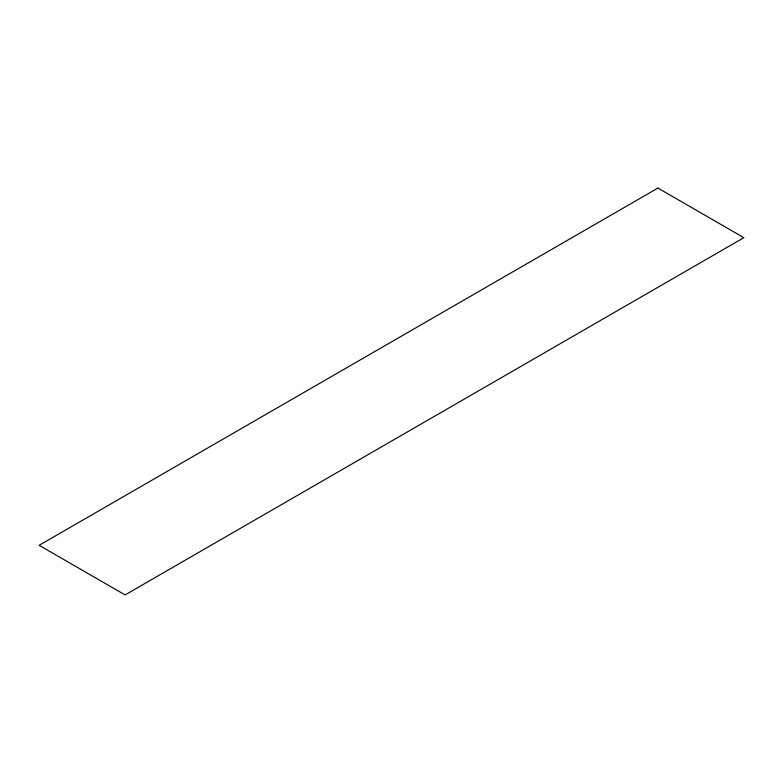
<?xml version="1.0" encoding="UTF-8"?>
<svg xmlns="http://www.w3.org/2000/svg" width="783" height="783" viewBox="0 0 783 783"><rect width="100%" height="100%" fill="white"/><g stroke="black" fill="none" stroke-linecap="round" stroke-linejoin="round"><path stroke-width="1.17" d="M657.916 188.077L39.15 545.311L125.084 594.923L743.85 237.689L657.916 188.077"/></g></svg>
